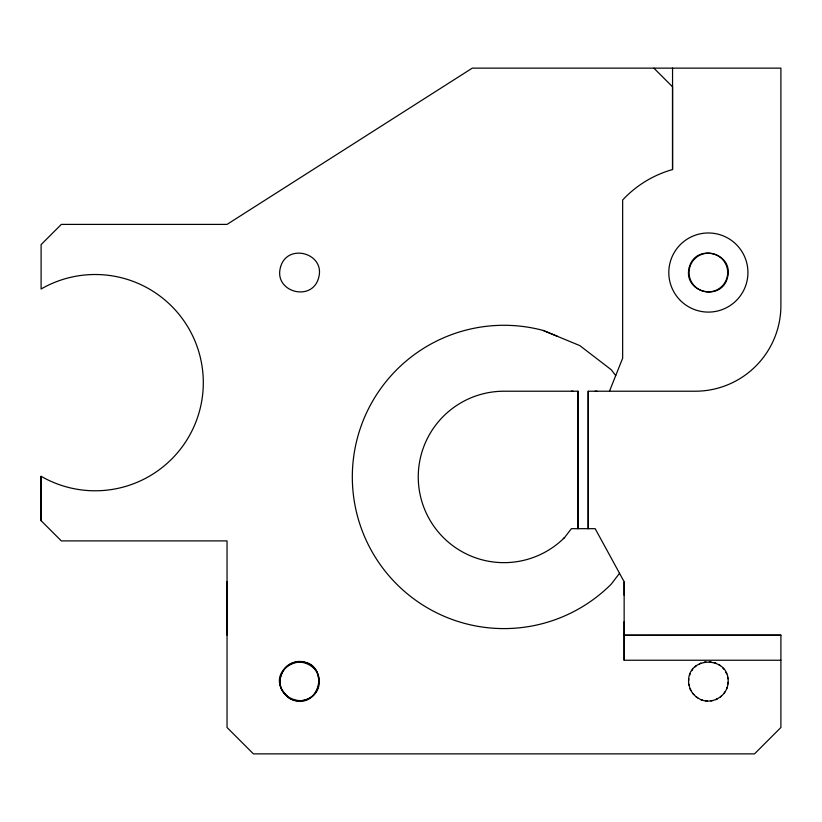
<?xml version="1.0" encoding="UTF-8"?>
<svg xmlns="http://www.w3.org/2000/svg" width="822" height="822" viewBox="0 0 822 822"><rect width="100%" height="100%" fill="white"/><g stroke="black" fill="none" stroke-linecap="round" stroke-linejoin="round"><path stroke-width="1.23" d="M780.9 635.18L624.104 635.231L780.9 635.18L780.9 727.491L754.524 753.866L253.412 753.866L227.036 727.491L227.036 540.897L61.321 540.897L41.1 520.675L41.1 476.298A108.134 108.134 0 0 0 203.301 382.641A108.134 108.134 0 0 0 41.1 288.995L41.1 244.617L61.321 224.396L227.036 224.396L472.29 68.134L780.9 68.134L780.9 305.507A85.714 85.714 0 0 1 695.186 391.221L588.213 391.221L588.213 528.669L588.213 391.221M227.047 582.973L227.047 582.079L227.047 634.82L227.047 631.286M577.969 391.221L577.969 528.669L577.969 391.221L503.968 391.221A85.714 85.714 0 0 0 424.779 509.732A85.714 85.714 0 0 0 564.58 537.547L571.393 528.669L595.169 528.669L624.145 581.75L624.145 660.241L780.9 660.241M624.134 633.947L624.134 634.841L624.134 621.658M609.472 391.221L622.655 358.248L622.655 200.003A108.021 108.021 0 0 1 672.55 169.548L672.55 68.134M688.754 683.842C685.25 654.877 731.693 655.052 727.973 683.996C726.525 696.439 712.201 704.639 700.734 699.584C695.977 697.426 692.186 693.614 690.069 688.836C689.884 688.045 688.004 681.181 689.185 685.497M688.764 678.684L688.764 680.39M727.973 683.996L727.973 682.281M318.587 686.442C322.81 640.122 253.998 668.296 289.683 698.464C315.884 712.972 331.769 669.714 304.685 662.234C286.786 656.768 271.856 680.832 284.854 694.107C294.091 706.16 315.196 700.919 318.679 686.452M689.679 675.345L690.12 673.701M727.069 687.326L726.617 688.98M691.857 670.711L692.72 669.231M724.881 691.96L724.018 693.439M619.531 573.314L611.208 584.175A151.649 151.649 0 0 1 357.488 516.185A151.649 151.649 0 0 1 543.219 330.454L557.419 336.311M695.176 666.806L696.388 665.594M721.572 695.864L720.349 697.077M563.317 538.523L564.58 537.547M699.388 663.878L700.868 663.035M717.359 698.792L715.87 699.635M704.207 662.152L705.862 661.72M712.53 700.519L710.876 700.961M709.314 661.731L711.03 661.731M707.423 700.94L705.718 700.94M571.393 391.221L573.201 391.221M595.169 391.221L597.08 391.221M714.359 662.645L716.013 663.087M702.378 700.036L700.734 699.584M543.219 330.454L579.798 345.6L611.208 369.705L615.719 375.582M718.993 664.823L720.473 665.686M697.744 697.847L696.265 696.984M722.908 668.142L724.11 669.355M693.84 694.539L692.627 693.316M653.87 68.134L672.55 86.813L672.55 169.548M725.826 672.355L726.679 673.835M690.922 690.326L690.069 688.836M727.552 677.174L727.994 678.828M624.145 582.089L624.145 595.282M624.145 635.18L624.145 660.241M41.1 476.298L41.1 520.675M280.466 267.417C273.562 292.159 312.278 302.527 318.679 277.651C325.574 252.919 286.857 242.541 280.466 267.417M689.268 267.417C682.363 292.159 721.079 302.527 727.48 277.651C734.375 252.919 695.659 242.541 689.268 267.417M281.155 674.975C272.781 698.792 309.925 712.006 317.991 687.695C326.365 663.888 289.21 650.664 281.155 674.975M695.207 286.703A19.338 19.338 0 0 0 727.223 276.85A19.338 19.338 0 0 0 702.687 254.049A19.338 19.338 0 0 0 695.207 286.703M680.4 300.513A39.559 39.559 0 0 0 746.582 282.778A39.559 39.559 0 0 0 698.135 234.321A39.559 39.559 0 0 0 680.4 300.513"/></g></svg>
